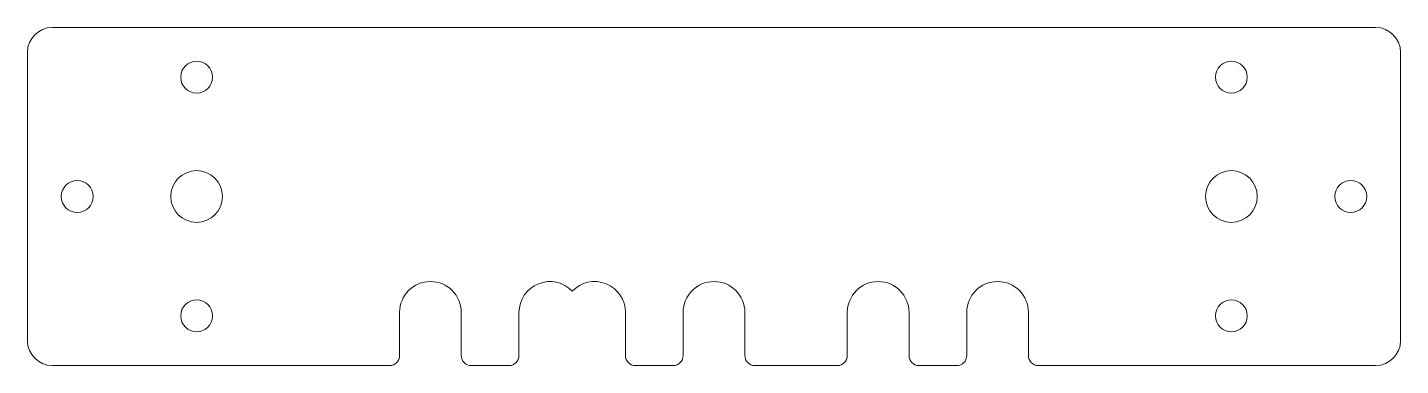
# Paper-space layout '_Top' of a CAD drawing. Header units: millimetres. Extents: x -69 to 69, y -17 to 17.
import ezdxf

# ---------------------------------------------------------------- set-up
doc = ezdxf.new("R2010")
doc.units = ezdxf.units.MM

psp = doc.layouts.new('_Top')

# ---------------------------------------------------------------- linework, layer by layer
at = {"color": 7, "linetype": 'Continuous', "lineweight": 15}
for p, q in [((66.5, 17), (-66.5, 17)), ((-69, 14.5), (-69, -14.5)), ((69, -14.5), (69, 14.5)), ((-31.6, -11.655), (-31.6, -16)), ((-25.4, -16), (-25.4, -11.655)), ((-19.6, -11.655), (-19.6, -16)), ((-8.9, -16), (-8.9, -11.655)), ((-3.1, -11.655), (-3.1, -16)), ((3.1, -16), (3.1, -11.655)), ((13.4, -11.655), (13.4, -16)), ((19.6, -16), (19.6, -11.655)), ((25.4, -11.655), (25.4, -16)), ((31.6, -16), (31.6, -11.655)), ((-66.5, -17), (-32.6, -17)), ((-24.4, -17), (-20.6, -17)), ((-7.9, -17), (-4.1, -17)), ((4.1, -17), (12.4, -17)), ((20.6, -17), (24.4, -17)), ((32.6, -17), (66.5, -17))]:
    psp.add_line(p, q, dxfattribs=at)
for centre, radius in [((-52, 12), 1.6), ((52, 12), 1.6), ((-64, 0), 1.6), ((-52, 0), 2.6), ((52, 0), 2.6), ((64, 0), 1.6), ((-52, -12), 1.6), ((52, -12), 1.6)]:
    psp.add_circle(centre, radius, dxfattribs=at)
for centre, radius, start, end in [((-66.5, 14.5), 2.5, 90, 180), ((66.5, 14.5), 2.5, 0, 90), ((-28.5, -11.655), 3.1, 0, 180), ((-16.5, -11.655), 3.1, 43.46402, 180), ((-12, -11.655), 3.1, 0, 136.53598), ((0, -11.655), 3.1, 0, 180), ((16.5, -11.655), 3.1, 0, 180), ((28.5, -11.655), 3.1, 0, 180), ((-66.5, -14.5), 2.5, 180, 270), ((66.5, -14.5), 2.5, 270, 0), ((-32.6, -16), 1, 270, 0), ((-24.4, -16), 1, 180, 270), ((-20.6, -16), 1, 270, 0), ((-7.9, -16), 1, 180, 270), ((-4.1, -16), 1, 270, 0), ((4.1, -16), 1, 180, 270), ((12.4, -16), 1, 270, 0), ((20.6, -16), 1, 180, 270), ((24.4, -16), 1, 270, 0), ((32.6, -16), 1, 180, 270)]:
    psp.add_arc(centre, radius, start, end, dxfattribs=at)

doc.saveas('drawing.dxf')
